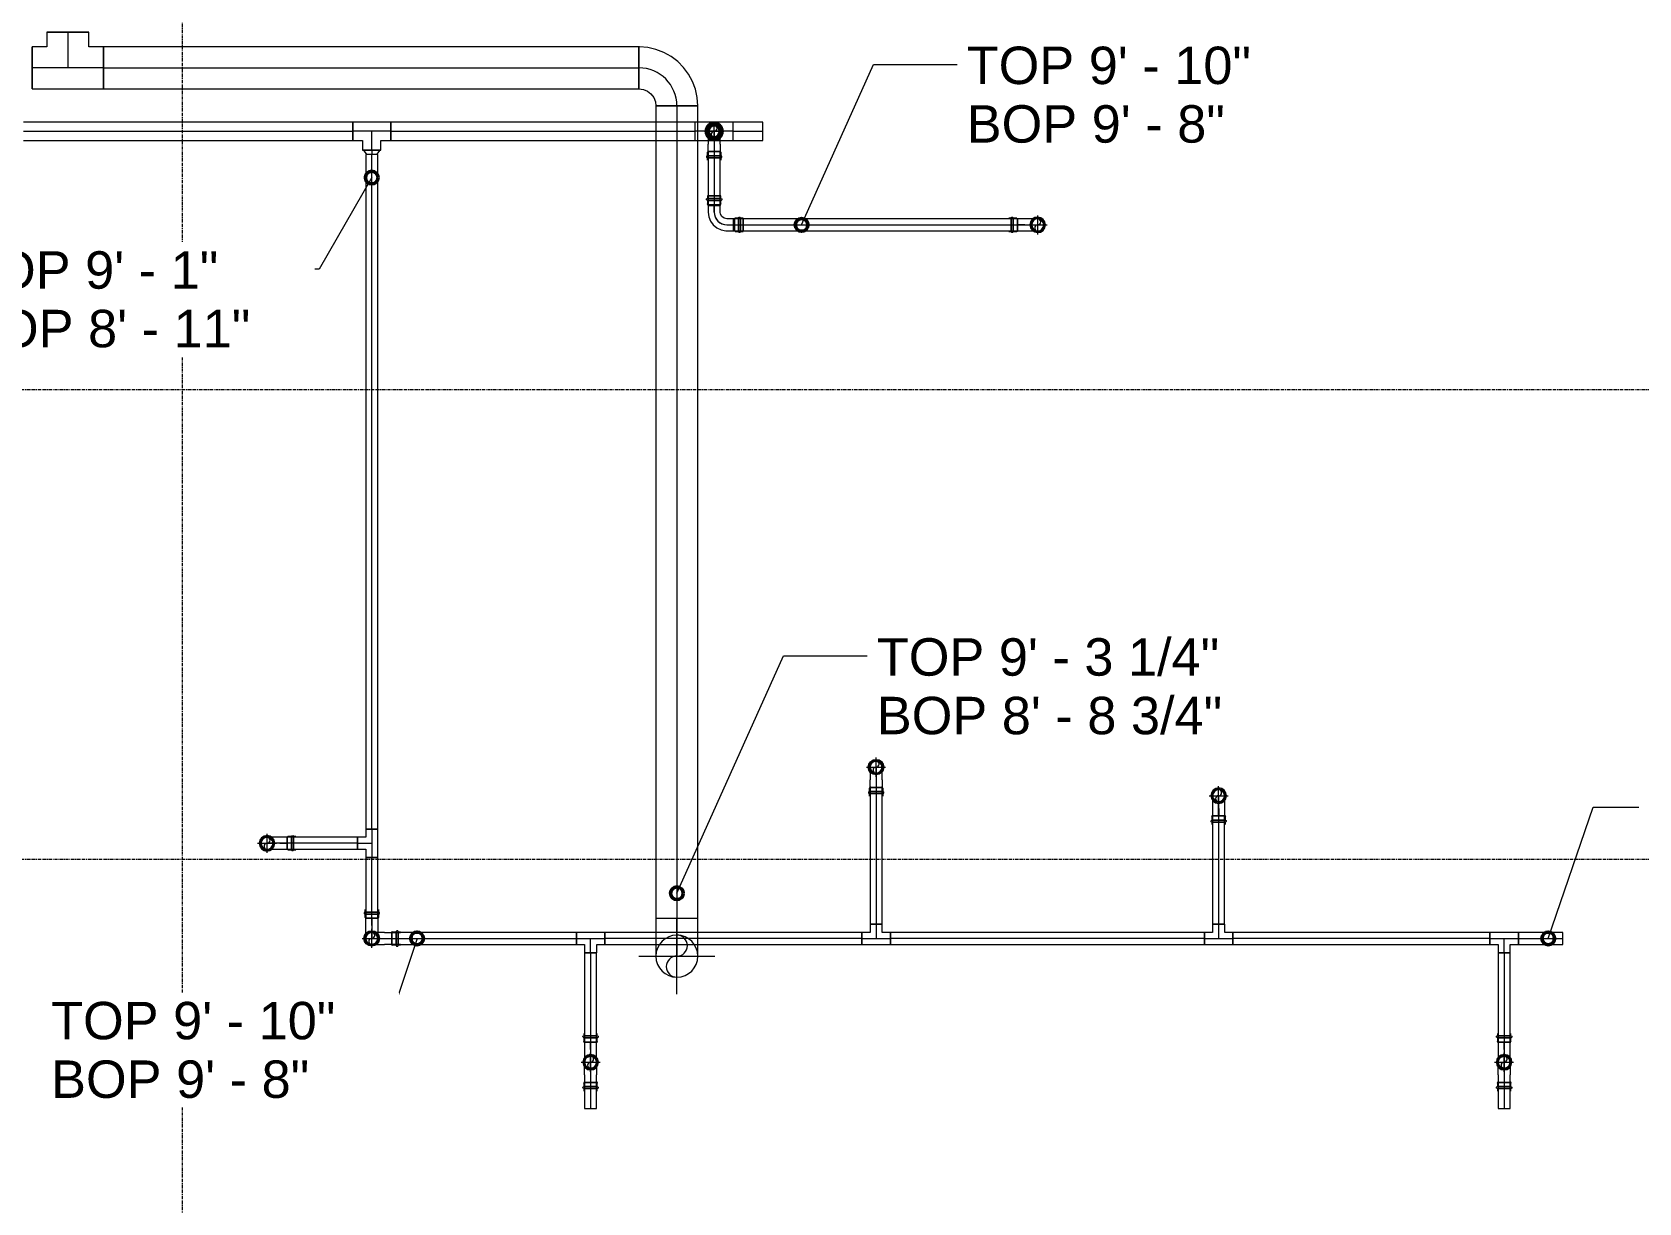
# Model space of a CAD drawing. Header units: inches. Extents: x -3679 to 241, y -496 to 1784.
# Drawn here: x -289.6 to -36.4, y 144.9 to 329.4 of the extents above; entities that cross this region are included whole.
import ezdxf

# ---------------------------------------------------------------- set-up
doc = ezdxf.new("R2010")
doc.units = ezdxf.units.IN
doc.header["$MEASUREMENT"] = 0
doc.linetypes.add('Grid Line', pattern=[0.875, 0.5, -0.125, 0.125, -0.125])
for name, color, linetype, lineweight in [('G-ANNO-DIMS', 111, 'Continuous', 9), ('P-PIPE', 3, 'Continuous', 9), ('P-PIPE-CNTR', 3, 'Continuous', 9), ('S-GRID', 1, 'Continuous', 9)]:
    doc.layers.add(name, color=color, linetype=linetype, lineweight=lineweight)
doc.styles.add('Arial_1', font='arial.ttf', dxfattribs={"height": 5.901198})

# ---------------------------------------------------------------- blocks, each defined once
blk = doc.blocks.new('Elbow - Welded - Generic - Standard-1121388-MAIN LEVEL')
at = {"layer": 'P-PIPE'}
for p, q in [((3.31, 5.98), (-3.31, 5.98)), ((-3.31, 5.98), (3.31, 5.98)), ((-5.98, -3.31), (-5.98, 3.31)), ((-5.98, 3.31), (-5.98, -3.31))]:
    blk.add_line(p, q, dxfattribs=at)
at = {"layer": 'P-PIPE', "flags": 128}
for points in [[(-3.31, 5.98), (-3.41, 5.28), (-3.68, 4.63), (-4.11, 4.08), (-4.68, 3.65), (-5.33, 3.39), (-5.98, 3.31)], [(-5.98, -3.31), (-4.67, -3.22), (-3.38, -2.94), (-2.14, -2.48), (-0.98, -1.85), (0.08, -1.07), (1.01, -0.14), (1.81, 0.91), (2.45, 2.07), (2.92, 3.3), (3.21, 4.59), (3.31, 5.9), (3.31, 5.98)]]:
    blk.add_lwpolyline(points, dxfattribs=at)
blk = doc.blocks.new('Victaulic-VicPress316-Elbow 90-45deg Style P568_P571 - Standard-1125944-MAIN LEVEL')
at = {"layer": 'P-PIPE'}
for p, q in [((-202.65, 171.58), (-202.65, 171.2)), ((-202.65, 170.88), (-202.65, 170.32)), ((-202.55, 171.58), (-202.55, 170.1)), ((-202.55, 170.21), (-202.55, 169.05)), ((-201.6, 170.21), (-202.55, 170.21)), ((-202.55, 170.21), (-201.6, 170.21)), ((-201.6, 171.58), (-201.6, 171.58)), ((-201.6, 171.58), (-201.6, 171.58)), ((-201.6, 171.58), (-201.6, 171.58)), ((-201.6, 171.58), (-201.6, 171.58)), ((-201.6, 171.2), (-201.6, 171.2)), ((-201.6, 171.2), (-201.6, 171.2)), ((-201.6, 170.88), (-201.6, 170.88)), ((-201.6, 170.88), (-201.6, 170.88)), ((-200.65, 170.21), (-201.6, 170.21)), ((-201.6, 170.21), (-200.65, 170.21)), ((-201.6, 169.05), (-201.6, 170.21)), ((-201.6, 170.1), (-201.6, 170.1)), ((-201.6, 170.1), (-201.6, 170.1)), ((-200.65, 170.1), (-200.65, 171.58)), ((-200.65, 169.05), (-200.65, 170.21)), ((-200.54, 171.2), (-200.54, 171.58)), ((-200.54, 170.32), (-200.54, 170.88)), ((-201.6, 169.05), (-201.6, 167.03)), ((-201.6, 167.03), (-201.6, 167.03))]:
    blk.add_line(p, q, dxfattribs=at)
at = {"layer": 'P-PIPE', "flags": 128}
for points in [[(-202.65, 170.88), (-202.79, 170.95), (-202.8, 171.11), (-202.68, 171.2), (-202.65, 171.2)], [(-202.65, 171.2), (-202.56, 171.2), (-202.3, 171.2), (-201.92, 171.2), (-201.6, 171.2)], [(-201.6, 171.2), (-202.03, 171.2), (-202.38, 171.2), (-202.6, 171.2), (-202.65, 171.2)], [(-202.65, 170.88), (-202.56, 170.88), (-202.3, 170.88), (-201.92, 170.88), (-201.6, 170.88)], [(-201.6, 170.88), (-202.03, 170.88), (-202.38, 170.88), (-202.6, 170.88), (-202.65, 170.88)], [(-202.55, 170.1), (-202.65, 170.29), (-202.65, 170.32)], [(-200.54, 171.2), (-200.63, 171.2), (-200.89, 171.2), (-201.27, 171.2), (-201.6, 171.2)], [(-201.6, 171.2), (-201.16, 171.2), (-200.81, 171.2), (-200.59, 171.2), (-200.54, 171.2)], [(-200.54, 170.88), (-200.63, 170.88), (-200.89, 170.88), (-201.27, 170.88), (-201.6, 170.88)], [(-201.6, 170.88), (-201.16, 170.88), (-200.81, 170.88), (-200.59, 170.88), (-200.54, 170.88)], [(-200.54, 170.32), (-200.62, 170.12), (-200.65, 170.1)], [(-200.54, 171.2), (-200.4, 171.13), (-200.39, 170.97), (-200.51, 170.88), (-200.54, 170.88)], [(-201.6, 168.25), (-202.06, 168.16), (-202.46, 167.9), (-202.72, 167.5), (-202.82, 167.04), (-202.73, 166.57), (-202.47, 166.17), (-202.07, 165.9), (-201.61, 165.81), (-201.6, 165.81)], [(-201.6, 168.09), (-202.03, 168), (-202.38, 167.74), (-202.6, 167.35), (-202.65, 166.91), (-202.51, 166.49), (-202.21, 166.17), (-201.8, 165.99), (-201.6, 165.97)], [(-202.55, 169.05), (-202.55, 168.44), (-202.55, 167.89), (-202.55, 167.45), (-202.55, 167.15), (-202.55, 167.03), (-202.55, 167.03)], [(-201.6, 165.81), (-201.13, 165.9), (-200.73, 166.16), (-200.47, 166.56), (-200.37, 167.02), (-200.46, 167.49), (-200.72, 167.89), (-201.12, 168.16), (-201.58, 168.25), (-201.6, 168.25)], [(-201.6, 165.97), (-201.16, 166.06), (-200.81, 166.32), (-200.59, 166.71), (-200.54, 167.15), (-200.68, 167.57), (-200.98, 167.89), (-201.39, 168.07), (-201.6, 168.09)], [(-200.65, 167.03), (-200.65, 167.12), (-200.65, 167.39), (-200.65, 167.82), (-200.65, 168.35), (-200.65, 168.95), (-200.65, 169.05)]]:
    blk.add_lwpolyline(points, dxfattribs=at)
at = {"layer": 'P-PIPE'}
for radius, start, end in [(1.06, 90, 270), (1.06, 90, 270), (1.06, 90, 270), (0.95, 90, 270), (0.95, 90, 270), (0.95, 90, 180), (1.06, 270, 90), (1.06, 270, 90), (1.06, 270, 90), (0.95, 270, 90), (0.95, 270, 90), (0.95, 0, 90), (0.95, 180, 270), (0.95, 270, 0)]:
    blk.add_arc((-201.6, 167.03), radius, start, end, dxfattribs=at)
blk = doc.blocks.new('Victaulic-VicPress316-Elbow 90-45deg Style P568_P571 - Standard-V3-MAIN LEVEL')
at = {"layer": 'P-PIPE'}
for p, q in [((-202.55, 165.02), (-202.55, 163.85)), ((-201.6, 167.03), (-201.6, 167.03)), ((-201.6, 167.03), (-201.6, 165.02)), ((-201.6, 165.02), (-201.6, 163.85)), ((-200.65, 163.85), (-200.65, 165.02)), ((-202.65, 163.74), (-202.65, 163.18)), ((-202.65, 162.86), (-202.65, 162.48)), ((-202.55, 163.96), (-202.55, 162.48)), ((-202.55, 163.85), (-201.6, 163.85)), ((-201.6, 163.85), (-202.55, 163.85)), ((-201.6, 163.96), (-201.6, 163.96)), ((-201.6, 163.96), (-201.6, 163.96)), ((-201.6, 163.85), (-200.65, 163.85)), ((-200.65, 163.85), (-201.6, 163.85)), ((-201.6, 163.18), (-201.6, 163.18)), ((-201.6, 163.18), (-201.6, 163.18)), ((-201.6, 162.86), (-201.6, 162.86)), ((-201.6, 162.86), (-201.6, 162.86)), ((-201.6, 162.48), (-201.6, 162.48)), ((-201.6, 162.48), (-201.6, 162.48)), ((-201.6, 162.48), (-201.6, 162.48)), ((-201.6, 162.48), (-201.6, 162.48)), ((-200.65, 162.48), (-200.65, 163.96)), ((-200.54, 163.18), (-200.54, 163.74)), ((-200.54, 162.48), (-200.54, 162.86))]:
    blk.add_line(p, q, dxfattribs=at)
at = {"layer": 'P-PIPE', "flags": 128}
for points in [[(-201.6, 168.25), (-202.06, 168.16), (-202.46, 167.9), (-202.72, 167.5), (-202.82, 167.04), (-202.73, 166.57), (-202.47, 166.17), (-202.07, 165.9), (-201.61, 165.81), (-201.6, 165.81)], [(-202.55, 167.03), (-202.45, 167.44), (-202.19, 167.77), (-201.82, 167.95), (-201.6, 167.98)], [(-201.6, 165.81), (-201.13, 165.9), (-200.73, 166.16), (-200.47, 166.56), (-200.37, 167.02), (-200.46, 167.49), (-200.72, 167.89), (-201.12, 168.16), (-201.58, 168.25), (-201.6, 168.25)], [(-201.6, 167.98), (-201.19, 167.89), (-200.86, 167.63), (-200.67, 167.25), (-200.65, 167.03)], [(-201.6, 166.08), (-202, 166.17), (-202.33, 166.43), (-202.52, 166.81), (-202.55, 167.03)], [(-202.55, 165.02), (-202.55, 165.62), (-202.55, 166.17), (-202.55, 166.61), (-202.55, 166.91), (-202.55, 167.03), (-202.55, 167.03)], [(-200.65, 167.03), (-200.74, 166.62), (-201, 166.29), (-201.37, 166.11), (-201.6, 166.08)], [(-200.65, 167.03), (-200.65, 166.94), (-200.65, 166.67), (-200.65, 166.24), (-200.65, 165.71), (-200.65, 165.11), (-200.65, 165.02)], [(-202.65, 162.86), (-202.79, 162.93), (-202.8, 163.09), (-202.68, 163.18), (-202.65, 163.18)], [(-202.65, 163.74), (-202.57, 163.94), (-202.55, 163.96)], [(-202.65, 163.18), (-202.56, 163.18), (-202.3, 163.18), (-201.92, 163.18), (-201.6, 163.18)], [(-201.6, 163.18), (-202.03, 163.18), (-202.38, 163.18), (-202.6, 163.18), (-202.65, 163.18)], [(-202.65, 162.86), (-202.56, 162.86), (-202.3, 162.86), (-201.92, 162.86), (-201.6, 162.86)], [(-201.6, 162.86), (-202.03, 162.86), (-202.38, 162.86), (-202.6, 162.86), (-202.65, 162.86)], [(-200.54, 163.18), (-200.63, 163.18), (-200.89, 163.18), (-201.27, 163.18), (-201.6, 163.18)], [(-201.6, 163.18), (-201.16, 163.18), (-200.81, 163.18), (-200.59, 163.18), (-200.54, 163.18)], [(-200.54, 162.86), (-200.63, 162.86), (-200.89, 162.86), (-201.27, 162.86), (-201.6, 162.86)], [(-201.6, 162.86), (-201.16, 162.86), (-200.81, 162.86), (-200.59, 162.86), (-200.54, 162.86)], [(-200.65, 163.96), (-200.54, 163.77), (-200.54, 163.74)], [(-200.54, 163.18), (-200.4, 163.11), (-200.39, 162.95), (-200.51, 162.86), (-200.54, 162.86)]]:
    blk.add_lwpolyline(points, dxfattribs=at)
at = {"layer": 'P-PIPE'}
for radius, start, end in [(1.06, 90, 270), (1.06, 90, 270), (1.06, 90, 270), (0.95, 90, 270), (0.95, 90, 270), (0.95, 90, 180), (1.06, 270, 90), (1.06, 270, 90), (1.06, 270, 90), (0.95, 270, 90), (0.95, 270, 90), (0.95, 0, 90), (0.95, 180, 270), (0.95, 270, 0)]:
    blk.add_arc((-201.6, 167.03), radius, start, end, dxfattribs=at)
blk = doc.blocks.new('Transition - Generic - Plumbing-CW-1126388-MAIN LEVEL')
at = {"layer": 'P-PIPE'}
for radius, start, end in [(1.3125, 0, 180), (0.8125, 0, 180), (1.3125, 180, 0), (0.8125, 180, 0)]:
    blk.add_arc((-182.12, 313.742802), radius, start, end, dxfattribs=at)
blk = doc.blocks.new('Victaulic-VicPress316-Elbow 90-45deg Style P568_P571 - Standard-V4-MAIN LEVEL')
at = {"layer": 'P-PIPE'}
for p, q in [((-1.06, 4.55), (-1.06, 4.17)), ((1.06, 4.55), (-1.06, 4.55)), ((-1.06, 4.55), (1.06, 4.55)), ((-1.06, 4.17), (1.06, 4.17)), ((1.06, 4.17), (-1.06, 4.17)), ((-1.06, 3.85), (-1.06, 3.29)), ((-1.06, 3.85), (1.06, 3.85)), ((1.06, 3.85), (-1.06, 3.85)), ((-0.95, 4.55), (-0.95, 3.07)), ((-0.95, 4.55), (0.95, 4.55)), ((0.95, 4.55), (-0.95, 4.55)), ((-0.95, 3.18), (-0.95, 2.02)), ((0, 3.18), (-0.95, 3.18)), ((-0.95, 3.18), (0, 3.18)), ((-0.95, 3.07), (0.95, 3.07)), ((0.95, 3.07), (-0.95, 3.07)), ((0, 3.18), (0.95, 3.18)), ((0.95, 3.18), (0, 3.18)), ((0, 2.02), (0, 3.18)), ((0.95, 3.07), (0.95, 4.55)), ((0.95, 2.02), (0.95, 3.18)), ((1.06, 4.17), (1.06, 4.55)), ((1.06, 3.29), (1.06, 3.85)), ((-4.17, 1.06), (-4.55, 1.06)), ((-4.55, 1.06), (-4.55, -1.06)), ((-4.55, -1.06), (-4.55, 1.06)), ((-3.07, 0.95), (-4.55, 0.95)), ((-4.55, -0.95), (-4.55, 0.95)), ((-4.55, 0.95), (-4.55, -0.95)), ((-4.17, -1.06), (-4.17, 1.06)), ((-4.17, 1.06), (-4.17, -1.06)), ((-3.29, 1.06), (-3.85, 1.06)), ((-3.85, -1.06), (-3.85, 1.06)), ((-3.85, 1.06), (-3.85, -1.06)), ((-2.02, 0.95), (-3.18, 0.95)), ((-3.18, 0), (-3.18, 0.95)), ((-3.18, 0.95), (-3.18, 0)), ((-3.07, -0.95), (-3.07, 0.95)), ((-3.07, 0.95), (-3.07, -0.95)), ((-4.55, -0.95), (-3.07, -0.95)), ((-4.55, -1.06), (-4.17, -1.06)), ((-3.85, -1.06), (-3.29, -1.06)), ((-3.18, 0), (-3.18, -0.95)), ((-3.18, -0.95), (-3.18, 0)), ((-2.02, 0), (-3.18, 0)), ((-3.18, -0.95), (-2.02, -0.95))]:
    blk.add_line(p, q, dxfattribs=at)
at = {"layer": 'P-PIPE', "flags": 128}
for points in [[(-1.06, 3.85), (-1.2, 3.92), (-1.21, 4.08), (-1.08, 4.17), (-1.06, 4.17)], [(1.06, 4.17), (0.97, 4.17), (0.71, 4.17), (0.32, 4.17), (-0.12, 4.17), (-0.54, 4.17), (-0.86, 4.17), (-1.04, 4.17), (-1.06, 4.17)], [(-1.06, 4.17), (-0.97, 4.17), (-0.71, 4.17), (-0.32, 4.17), (0.12, 4.17), (0.54, 4.17), (0.86, 4.17), (1.04, 4.17), (1.06, 4.17)], [(-1.06, 3.85), (-0.97, 3.85), (-0.71, 3.85), (-0.32, 3.85), (0.12, 3.85), (0.54, 3.85), (0.86, 3.85), (1.04, 3.85), (1.06, 3.85)], [(1.06, 3.85), (0.97, 3.85), (0.71, 3.85), (0.32, 3.85), (-0.12, 3.85), (-0.54, 3.85), (-0.86, 3.85), (-1.04, 3.85), (-1.06, 3.85)], [(-0.95, 3.07), (-1.06, 3.26), (-1.06, 3.29)], [(1.06, 3.29), (0.97, 3.09), (0.95, 3.07)], [(1.06, 4.17), (1.2, 4.1), (1.21, 3.94), (1.08, 3.85), (1.06, 3.85)], [(-4.17, 1.06), (-4.1, 1.2), (-3.94, 1.21), (-3.85, 1.08), (-3.85, 1.06)], [(-4.17, 1.06), (-4.17, 0.97), (-4.17, 0.71), (-4.17, 0.32), (-4.17, -0.12), (-4.17, -0.54), (-4.17, -0.86), (-4.17, -1.04), (-4.17, -1.06)], [(-4.17, -1.06), (-4.17, -0.97), (-4.17, -0.71), (-4.17, -0.32), (-4.17, 0.12), (-4.17, 0.54), (-4.17, 0.86), (-4.17, 1.04), (-4.17, 1.06)], [(-3.85, -1.06), (-3.85, -0.97), (-3.85, -0.71), (-3.85, -0.32), (-3.85, 0.12), (-3.85, 0.54), (-3.85, 0.86), (-3.85, 1.04), (-3.85, 1.06)], [(-3.85, 1.06), (-3.85, 0.97), (-3.85, 0.71), (-3.85, 0.32), (-3.85, -0.12), (-3.85, -0.54), (-3.85, -0.86), (-3.85, -1.04), (-3.85, -1.06)], [(-3.29, 1.06), (-3.09, 0.97), (-3.07, 0.95)], [(-0.95, 2.02), (-1.04, 1.58), (-1.3, 1.22), (-1.69, 1), (-2.02, 0.95)], [(-2.02, -0.95), (-1.28, -0.86), (-0.59, -0.58), (0.02, -0.15), (0.49, 0.43), (0.81, 1.1), (0.94, 1.83), (0.95, 2.02)], [(-3.85, -1.06), (-3.92, -1.2), (-4.08, -1.21), (-4.17, -1.08), (-4.17, -1.06)], [(-3.07, -0.95), (-3.26, -1.06), (-3.29, -1.06)]]:
    blk.add_lwpolyline(points, dxfattribs=at)
at = {"layer": 'P-PIPE'}
blk.add_arc((-2.02, 2.02), 2.02, 270, 0, dxfattribs=at)
blk = doc.blocks.new('Elbow - Welded - Generic - Standard-V1-MAIN LEVEL')
at = {"layer": 'P-PIPE'}
blk.add_line((-713.52, 323.74), (-713.52, 323.74), dxfattribs=at)
blk.add_line((-713.52, 323.74), (-713.52, 323.74), dxfattribs=at)
at = {"layer": 'P-PIPE', "flags": 128}
for points in [[(-707.53, 327.06), (-707.62, 327.06), (-707.9, 327.06), (-708.36, 327.06), (-708.97, 327.06), (-709.73, 327.06), (-710.6, 327.06), (-711.57, 327.06), (-712.59, 327.06), (-713.52, 327.06)], [(-713.52, 320.43), (-712.46, 320.43), (-711.44, 320.43), (-710.48, 320.43), (-709.62, 320.43), (-708.88, 320.43), (-708.29, 320.43), (-707.86, 320.43), (-707.6, 320.43), (-707.53, 320.43)]]:
    blk.add_lwpolyline(points, dxfattribs=at)
at = {"layer": 'P-PIPE'}
for start, end in [(0, 180), (180, 0)]:
    blk.add_arc((-707.53, 323.74), 3.31, start, end, dxfattribs=at)

msp = doc.modelspace()

# ---------------------------------------------------------------- linework, layer by layer
at = {"layer": 'G-ANNO-DIMS'}
for p, q in [((-168.34, 299), (-157.01, 324.29)), ((-157.01, 324.29), (-143.81, 324.29)), ((-236.1, 306.44), (-244.41, 292.04)), ((-244.41, 292.04), (-254.07, 292.04)), ((-188, 193.66), (-171.19, 231.05)), ((-171.19, 231.05), (-157.98, 231.05)), ((-50.63, 186.53), (-43.58, 207.2)), ((-43.58, 207.2), (-36.37, 207.2)), ((-228.96, 186.53), (-233.2, 173.74)), ((-233.2, 173.74), (-240.68, 173.74))]:
    msp.add_line(p, q, dxfattribs=at)
at = {"layer": 'G-ANNO-DIMS', "lineweight": 50}
for centre in [(-236.1, 306.44), (-168.34, 299), (-188, 193.66), (-228.96, 186.53), (-50.63, 186.53)]:
    msp.add_circle(centre, 1, dxfattribs=at)
at = {"layer": 'P-PIPE'}
for p, q in [((-287.31, 329.37), (-287.31, 327.06)), ((-280.69, 329.37), (-287.31, 329.37)), ((-287.31, 329.37), (-280.69, 329.37)), ((-280.69, 327.06), (-280.69, 329.37)), ((-287.31, 327.06), (-289.63, 327.06)), ((-289.63, 327.06), (-289.63, 320.43)), ((-289.63, 320.43), (-289.63, 327.06)), ((-278.37, 327.06), (-280.69, 327.06)), ((-193.98, 327.06), (-278.37, 327.06)), ((-278.37, 320.43), (-278.37, 327.06)), ((-278.37, 327.06), (-278.37, 320.43)), ((-278.37, 320.43), (-278.37, 327.06)), ((-193.98, 320.43), (-193.98, 327.06)), ((-289.63, 320.43), (-278.37, 320.43)), ((-278.37, 320.43), (-193.98, 320.43)), ((-191.31, 317.76), (-191.31, 189.73)), ((-191.31, 317.76), (-184.69, 317.76)), ((-184.69, 189.73), (-184.69, 317.76)), ((-239.09, 315.18), (-291.01, 315.18)), ((-233.1, 315.18), (-239.09, 315.18)), ((-239.09, 312.31), (-239.09, 315.18)), ((-239.09, 315.18), (-239.09, 312.31)), ((-239.09, 312.31), (-239.09, 315.18)), ((-185.11, 315.18), (-233.1, 315.18)), ((-233.1, 312.31), (-233.1, 315.18)), ((-233.1, 312.31), (-233.1, 315.18)), ((-233.1, 315.18), (-233.1, 312.31)), ((-179.13, 315.18), (-185.11, 315.18)), ((-185.11, 312.31), (-185.11, 315.18)), ((-174.47, 315.18), (-179.13, 315.18)), ((-179.13, 312.31), (-179.13, 315.18)), ((-174.47, 312.31), (-174.47, 315.18)), ((-291.01, 312.31), (-239.09, 312.31)), ((-239.09, 312.31), (-237.53, 312.31)), ((-237.53, 312.31), (-237.53, 310.75)), ((-234.66, 312.31), (-233.1, 312.31)), ((-234.66, 310.75), (-234.66, 312.31)), ((-233.1, 312.31), (-185.11, 312.31)), ((-185.11, 312.31), (-179.13, 312.31)), ((-179.13, 312.31), (-174.47, 312.31)), ((-234.66, 310.75), (-237.53, 310.75)), ((-237.53, 310.75), (-234.66, 310.75)), ((-237.41, 310.75), (-236.91, 310.09)), ((-237.05, 310.09), (-237.05, 203.77)), ((-235.15, 310.09), (-237.05, 310.09)), ((-235.28, 310.09), (-234.78, 310.75)), ((-235.15, 203.77), (-235.15, 310.09)), ((-183.07, 310.56), (-183.07, 302.18)), ((-183.07, 310.56), (-181.17, 310.56)), ((-181.17, 302.18), (-181.17, 310.56)), ((-183.07, 302.18), (-181.17, 302.18)), ((-134.3, 299.95), (-178.94, 299.95)), ((-178.94, 298.05), (-178.94, 299.95)), ((-134.3, 298.05), (-134.3, 299.95)), ((-178.94, 298.05), (-134.3, 298.05)), ((-157.55, 210.35), (-157.55, 188.77)), ((-155.65, 210.35), (-157.55, 210.35)), ((-156.6, 210.35), (-157.55, 210.35)), ((-156.6, 210.35), (-155.65, 210.35)), ((-155.65, 188.77), (-155.65, 210.35)), ((-103.55, 205.85), (-103.55, 188.77)), ((-103.55, 205.85), (-101.65, 205.85)), ((-101.65, 188.77), (-101.65, 205.85)), ((-237.05, 203.77), (-237.05, 202.48)), ((-237.05, 203.77), (-235.14, 203.77)), ((-235.14, 203.77), (-237.05, 203.77)), ((-235.15, 203.77), (-237.05, 203.77)), ((-235.14, 199.29), (-235.14, 203.77)), ((-238.34, 202.48), (-249.42, 202.48)), ((-249.42, 202.48), (-249.42, 200.58)), ((-249.42, 200.58), (-238.34, 200.58)), ((-238.34, 202.48), (-238.34, 200.58)), ((-237.05, 202.48), (-238.34, 202.48)), ((-238.34, 202.48), (-238.34, 200.58)), ((-238.34, 200.58), (-238.34, 202.48)), ((-238.34, 200.58), (-237.05, 200.58)), ((-237.05, 200.58), (-237.05, 199.29)), ((-237.05, 199.29), (-235.14, 199.29)), ((-235.14, 199.29), (-237.05, 199.29)), ((-237.05, 199.29), (-237.05, 189.71)), ((-235.15, 199.29), (-237.05, 199.29)), ((-235.15, 189.71), (-235.15, 199.29)), ((-235.15, 189.71), (-237.05, 189.71)), ((-203.84, 187.48), (-232.92, 187.48)), ((-232.92, 185.58), (-232.92, 187.48)), ((-203.84, 185.58), (-203.84, 187.48)), ((-199.35, 187.48), (-203.84, 187.48)), ((-203.84, 185.58), (-203.84, 187.48)), ((-203.84, 187.48), (-203.84, 185.58)), ((-158.84, 187.48), (-199.35, 187.48)), ((-199.35, 187.48), (-199.35, 185.58)), ((-199.35, 185.58), (-199.35, 187.48)), ((-199.35, 187.48), (-199.35, 185.58)), ((-191.31, 189.73), (-184.69, 189.73)), ((-158.84, 187.48), (-158.84, 185.58)), ((-157.55, 187.48), (-158.84, 187.48)), ((-158.84, 187.48), (-158.84, 185.58)), ((-158.84, 185.58), (-158.84, 187.48)), ((-157.55, 188.77), (-157.55, 187.48)), ((-157.55, 188.77), (-155.64, 188.77)), ((-155.64, 188.77), (-157.55, 188.77)), ((-155.64, 187.48), (-155.64, 188.77)), ((-154.35, 187.48), (-155.64, 187.48)), ((-154.35, 187.48), (-154.35, 185.58)), ((-154.35, 185.58), (-154.35, 187.48)), ((-104.84, 187.48), (-154.35, 187.48)), ((-154.35, 187.48), (-154.35, 185.58)), ((-103.55, 187.48), (-104.84, 187.48)), ((-104.84, 187.48), (-104.84, 185.58)), ((-104.84, 185.58), (-104.84, 187.48)), ((-104.84, 187.48), (-104.84, 185.58)), ((-103.55, 188.77), (-101.65, 188.77)), ((-103.55, 188.77), (-103.55, 187.48)), ((-103.55, 188.77), (-101.64, 188.77)), ((-101.64, 188.77), (-103.55, 188.77)), ((-101.64, 187.48), (-101.64, 188.77)), ((-100.35, 187.48), (-101.64, 187.48)), ((-100.35, 187.48), (-100.35, 185.58)), ((-100.35, 185.58), (-100.35, 187.48)), ((-59.84, 187.48), (-100.35, 187.48)), ((-100.35, 187.48), (-100.35, 185.58)), ((-55.35, 187.48), (-59.84, 187.48)), ((-59.84, 185.58), (-59.84, 187.48)), ((-59.84, 187.48), (-59.84, 185.58)), ((-59.84, 187.48), (-59.84, 185.58)), ((-55.35, 185.58), (-55.35, 187.48)), ((-55.35, 187.48), (-55.35, 185.58)), ((-48.35, 187.48), (-55.35, 187.48)), ((-55.35, 185.58), (-55.35, 187.48)), ((-48.35, 185.58), (-48.35, 187.48)), ((-232.92, 185.58), (-203.84, 185.58)), ((-203.84, 185.58), (-202.55, 185.58)), ((-202.55, 185.58), (-202.55, 184.29)), ((-200.64, 185.58), (-199.35, 185.58)), ((-200.64, 184.29), (-200.64, 185.58)), ((-199.35, 185.58), (-158.84, 185.58)), ((-158.84, 185.58), (-154.35, 185.58)), ((-154.35, 185.58), (-104.84, 185.58)), ((-104.84, 185.58), (-100.35, 185.58)), ((-100.35, 185.58), (-59.84, 185.58)), ((-59.84, 185.58), (-58.55, 185.58)), ((-58.55, 185.58), (-58.55, 184.29)), ((-56.64, 185.58), (-55.35, 185.58)), ((-56.64, 184.29), (-56.64, 185.58)), ((-55.35, 185.58), (-48.35, 185.58)), ((-202.55, 184.29), (-202.55, 170.21)), ((-202.55, 184.29), (-200.65, 184.29)), ((-202.55, 184.29), (-200.64, 184.29)), ((-200.64, 184.29), (-202.55, 184.29)), ((-200.65, 170.21), (-200.65, 184.29)), ((-58.55, 184.29), (-58.55, 170.21)), ((-58.55, 184.29), (-56.65, 184.29)), ((-58.55, 184.29), (-56.64, 184.29)), ((-56.64, 184.29), (-58.55, 184.29)), ((-56.65, 170.21), (-56.65, 184.29)), ((-202.55, 170.21), (-200.65, 170.21)), ((-58.55, 170.21), (-56.65, 170.21)), ((-202.55, 163.85), (-202.55, 159.74)), ((-202.55, 163.85), (-200.65, 163.85)), ((-200.65, 159.74), (-200.65, 163.85)), ((-58.55, 163.85), (-58.55, 159.74)), ((-58.55, 163.85), (-56.65, 163.85)), ((-56.65, 159.74), (-56.65, 163.85)), ((-202.55, 159.74), (-200.65, 159.74)), ((-58.55, 159.74), (-56.65, 159.74))]:
    msp.add_line(p, q, dxfattribs=at)
at = {"layer": 'P-PIPE', "flags": 128}
for points in [[(-157.55, 188.77), (-157.51, 188.77), (-157.42, 188.77), (-157.27, 188.77), (-157.07, 188.77), (-156.84, 188.77), (-156.6, 188.77)], [(-156.6, 188.77), (-156.84, 188.77), (-157.07, 188.77), (-157.27, 188.77), (-157.42, 188.77), (-157.51, 188.77), (-157.55, 188.77)], [(-156.6, 188.77), (-156.35, 188.77), (-156.12, 188.77), (-155.92, 188.77), (-155.77, 188.77), (-155.68, 188.77), (-155.65, 188.77)], [(-155.65, 188.77), (-155.68, 188.77), (-155.77, 188.77), (-155.92, 188.77), (-156.12, 188.77), (-156.35, 188.77), (-156.6, 188.77)]]:
    msp.add_lwpolyline(points, dxfattribs=at)
at = {"layer": 'P-PIPE'}
for centre, radius, start, end in [((-182.12, 313.74), 1.44, 0, 180), ((-182.12, 313.74), 0.95, 0, 180), ((-182.12, 314.22), 0.475, 270, 90), ((-182.12, 313.74), 1.44, 180, 0), ((-182.12, 313.74), 0.95, 180, 0), ((-182.12, 313.27), 0.475, 90, 270), ((-131.12, 299), 0.95, 0, 180), ((-131.12, 299), 0.95, 180, 0), ((-131.12, 298.52), 0.475, 90, 270), ((-131.12, 299.47), 0.475, 270, 90), ((-156.6, 213.53), 0.95, 0, 180), ((-156.6, 213.53), 0.95, 180, 0), ((-156.6, 213.06), 0.475, 90, 270), ((-156.6, 214.01), 0.475, 270, 90), ((-102.6, 209.03), 0.95, 0, 180), ((-102.6, 209.03), 0.95, 180, 0), ((-102.6, 208.56), 0.475, 90, 270), ((-102.6, 209.51), 0.475, 270, 90), ((-252.6, 201.53), 0.95, 0, 180), ((-252.6, 201.53), 0.95, 180, 0), ((-252.6, 201.06), 0.475, 90, 270), ((-252.6, 202.01), 0.475, 270, 90), ((-236.1, 186.53), 0.95, 0, 180), ((-236.1, 187.01), 0.475, 270, 90), ((-236.1, 186.53), 0.95, 180, 0), ((-236.1, 186.06), 0.475, 90, 270), ((-188, 183.74), 3.31, 0, 180), ((-188, 185.4), 1.66, 270, 90), ((-188, 183.74), 3.31, 180, 360), ((-188, 182.09), 1.66, 90, 270), ((-201.6, 167.03), 0.95, 0, 180), ((-201.6, 167.51), 0.475, 270, 90), ((-57.6, 167.03), 0.95, 0, 180), ((-57.6, 167.51), 0.475, 270, 90), ((-201.6, 167.03), 0.95, 180, 0), ((-201.6, 166.56), 0.475, 90, 270), ((-57.6, 167.03), 0.95, 180, 0), ((-57.6, 166.56), 0.475, 90, 270)]:
    msp.add_arc(centre, radius, start, end, dxfattribs=at)
at = {"layer": 'P-PIPE-CNTR'}
for p, q in [((-284, 329.37), (-284, 323.74)), ((-278.37, 323.74), (-289.63, 323.74)), ((-278.37, 323.74), (-193.98, 323.74)), ((-278.37, 323.74), (-193.98, 323.74)), ((-188, 317.76), (-188, 189.73)), ((-188, 317.76), (-188, 189.73)), ((-182.12, 312.24), (-182.12, 315.24)), ((-291.01, 313.74), (-239.09, 313.74)), ((-291.01, 313.74), (-239.09, 313.74)), ((-233.1, 313.74), (-239.09, 313.74)), ((-236.1, 310.75), (-236.1, 313.74)), ((-233.1, 313.74), (-185.11, 313.74)), ((-233.1, 313.74), (-185.11, 313.74)), ((-179.13, 313.74), (-185.11, 313.74)), ((-183.62, 313.74), (-180.62, 313.74)), ((-182.12, 313.74), (-182.12, 311.73)), ((-182.12, 311.73), (-182.12, 310.56)), ((-182.12, 311.73), (-182.12, 309.19)), ((-179.13, 313.74), (-174.47, 313.74)), ((-179.13, 313.74), (-174.47, 313.74)), ((-236.1, 310.75), (-236.1, 310.09)), ((-236.1, 203.77), (-236.1, 310.09)), ((-236.1, 203.77), (-236.1, 310.09)), ((-182.12, 310.56), (-182.12, 302.18)), ((-182.12, 310.56), (-182.12, 302.18)), ((-182.12, 302.18), (-182.12, 301.02)), ((-180.1, 299), (-178.94, 299)), ((-180.1, 299), (-177.57, 299)), ((-178.94, 299), (-134.3, 299)), ((-178.94, 299), (-134.3, 299)), ((-134.3, 299), (-133.14, 299)), ((-133.14, 299), (-131.12, 299)), ((-132.62, 299), (-129.62, 299)), ((-131.12, 297.5), (-131.12, 300.5)), ((-158.1, 213.53), (-155.1, 213.53)), ((-156.6, 212.03), (-156.6, 215.03)), ((-156.6, 213.53), (-156.6, 211.52)), ((-156.6, 211.52), (-156.6, 210.35)), ((-156.6, 211.52), (-156.6, 208.98)), ((-156.6, 210.35), (-156.6, 188.77)), ((-156.6, 210.35), (-156.6, 188.77)), ((-102.6, 207.53), (-102.6, 210.53)), ((-104.1, 209.03), (-101.1, 209.03)), ((-102.6, 207.02), (-102.6, 209.03)), ((-102.6, 205.85), (-102.6, 207.02)), ((-102.6, 205.85), (-102.6, 188.77)), ((-102.6, 205.85), (-102.6, 188.77)), ((-252.6, 200.03), (-252.6, 203.03)), ((-236.1, 203.77), (-236.1, 199.29)), ((-254.1, 201.53), (-251.1, 201.53)), ((-250.58, 201.53), (-252.6, 201.53)), ((-249.42, 201.53), (-250.58, 201.53)), ((-238.34, 201.53), (-249.42, 201.53)), ((-238.34, 201.53), (-249.42, 201.53)), ((-238.34, 201.53), (-236.1, 201.53)), ((-236.1, 189.71), (-236.1, 199.29)), ((-236.1, 189.71), (-236.1, 199.29)), ((-236.1, 189.71), (-236.1, 188.55)), ((-236.1, 188.55), (-236.1, 186.53)), ((-236.1, 185.03), (-236.1, 188.03)), ((-188, 177.74), (-188, 189.74)), ((-188, 189.73), (-188, 183.74)), ((-156.6, 188.77), (-156.6, 186.53)), ((-102.6, 188.77), (-102.6, 186.53)), ((-237.6, 186.53), (-234.6, 186.53)), ((-236.1, 186.53), (-234.08, 186.53)), ((-234.08, 186.53), (-232.92, 186.53)), ((-234.08, 186.53), (-231.55, 186.53)), ((-232.92, 186.53), (-203.84, 186.53)), ((-232.92, 186.53), (-203.84, 186.53)), ((-203.84, 186.53), (-199.35, 186.53)), ((-201.6, 184.29), (-201.6, 186.53)), ((-158.84, 186.53), (-199.35, 186.53)), ((-158.84, 186.53), (-199.35, 186.53)), ((-158.84, 186.53), (-154.35, 186.53)), ((-104.84, 186.53), (-154.35, 186.53)), ((-104.84, 186.53), (-154.35, 186.53)), ((-104.84, 186.53), (-100.35, 186.53)), ((-59.84, 186.53), (-100.35, 186.53)), ((-59.84, 186.53), (-100.35, 186.53)), ((-59.84, 186.53), (-55.35, 186.53)), ((-57.6, 184.29), (-57.6, 186.53)), ((-55.35, 186.53), (-48.35, 186.53)), ((-55.35, 186.53), (-48.35, 186.53)), ((-201.6, 184.29), (-201.6, 170.21)), ((-201.6, 184.29), (-201.6, 170.21)), ((-194, 183.74), (-182, 183.74)), ((-57.6, 184.29), (-57.6, 170.21)), ((-57.6, 184.29), (-57.6, 170.21)), ((-201.6, 170.21), (-201.6, 169.05)), ((-57.6, 170.21), (-57.6, 169.05)), ((-201.6, 169.05), (-201.6, 167.03)), ((-201.6, 165.53), (-201.6, 168.53)), ((-57.6, 169.05), (-57.6, 167.03)), ((-57.6, 165.53), (-57.6, 168.53)), ((-203.1, 167.03), (-200.1, 167.03)), ((-201.6, 167.03), (-201.6, 165.02)), ((-201.6, 165.02), (-201.6, 163.85)), ((-201.6, 165.02), (-201.6, 162.48)), ((-59.1, 167.03), (-56.1, 167.03)), ((-57.6, 167.03), (-57.6, 165.02)), ((-57.6, 165.02), (-57.6, 163.85)), ((-57.6, 165.02), (-57.6, 162.48)), ((-201.6, 163.85), (-201.6, 159.74)), ((-201.6, 163.85), (-201.6, 159.74)), ((-57.6, 163.85), (-57.6, 159.74)), ((-57.6, 163.85), (-57.6, 159.74))]:
    msp.add_line(p, q, dxfattribs=at)
for centre, radius, start, end in [((-193.98, 317.76), 5.98, 0, 90), ((-180.1, 301.02), 2.02, 180, 270)]:
    msp.add_arc(centre, radius, start, end, dxfattribs=at)
at = {"layer": 'S-GRID', "linetype": 'Grid Line'}
for p, q in [((-266, 1771.74), (-266, -484.26)), ((228, 273), (-3666.39, 273)), ((228, 199), (-3666.39, 199))]:
    msp.add_line(p, q, dxfattribs=at)

# ---------------------------------------------------------------- block references
at = {"layer": 'P-PIPE'}
for name, p, rotation in [('Elbow - Welded - Generic - Standard-1121388-MAIN LEVEL', (-188, 323.74), 90), ('Victaulic-VicPress316-Elbow 90-45deg Style P568_P571 - Standard-V4-MAIN LEVEL', (-182.12, 299), 270), ('Victaulic-VicPress316-Elbow 90-45deg Style P568_P571 - Standard-1125944-MAIN LEVEL', (35.91, 500.6), 90), ('Victaulic-VicPress316-Elbow 90-45deg Style P568_P571 - Standard-1125944-MAIN LEVEL', (-304.19, 376.06), 180), ('Victaulic-VicPress316-Elbow 90-45deg Style P568_P571 - Standard-1125944-MAIN LEVEL', (-419.63, -0.06), 270), ('Elbow - Welded - Generic - Standard-V1-MAIN LEVEL', (-511.74, -523.79), 270)]:
    msp.add_blockref(name, p, dxfattribs=dict(at, rotation=rotation))
for name, p in [('Transition - Generic - Plumbing-CW-1126388-MAIN LEVEL', (0, 0)), ('Victaulic-VicPress316-Elbow 90-45deg Style P568_P571 - Standard-1125944-MAIN LEVEL', (0, 0)), ('Victaulic-VicPress316-Elbow 90-45deg Style P568_P571 - Standard-1125944-MAIN LEVEL', (144, 0)), ('Victaulic-VicPress316-Elbow 90-45deg Style P568_P571 - Standard-V3-MAIN LEVEL', (0, 0)), ('Victaulic-VicPress316-Elbow 90-45deg Style P568_P571 - Standard-V3-MAIN LEVEL', (144, 0))]:
    msp.add_blockref(name, p, dxfattribs=at)
at = {"layer": 'P-PIPE', "extrusion": (0, 0, -1)}
for name, p in [('Victaulic-VicPress316-Elbow 90-45deg Style P568_P571 - Standard-V3-MAIN LEVEL', (383.72, 146.71)), ('Victaulic-VicPress316-Elbow 90-45deg Style P568_P571 - Standard-V3-MAIN LEVEL', (358.19, 46.5)), ('Victaulic-VicPress316-Elbow 90-45deg Style P568_P571 - Standard-1125944-MAIN LEVEL', (437.69, 19.5))]:
    msp.add_blockref(name, p, dxfattribs=at)
at = {"layer": 'P-PIPE', "extrusion": (0, 0, -1), "rotation": 270}
msp.add_blockref('Victaulic-VicPress316-Elbow 90-45deg Style P568_P571 - Standard-V3-MAIN LEVEL', (69.06, -15.06), dxfattribs=at)

# ---------------------------------------------------------------- next in the draw order: texts
at = {"layer": 'G-ANNO-DIMS', "char_height": 5.9012, "attachment_point": 1, "line_spacing_factor": 0.938532, "style": 'Arial_1', "bg_fill": 3, "box_fill_scale": 1.25, "bg_fill_color": 0, "bg_fill_transparency": 0}
for s, insert, width in [('TOP 9\' - 10"\\PBOP 9\' - 8"', (-142.31, 327.09), 53.352), ('TOP 9\' - 1"\\PBOP 8\' - 11"', (-300.51, 294.84), 53.928), ('TOP 9\' - 3 1/4"\\PBOP 8\' - 8 3/4"', (-156.48, 233.85), 64.872), ('TOP 9\' - 10"\\PBOP 9\' - 8"', (-286.64, 176.54), 53.352)]:
    msp.add_mtext(s, dxfattribs=dict(at, insert=insert, width=width))

doc.saveas('drawing.dxf')
